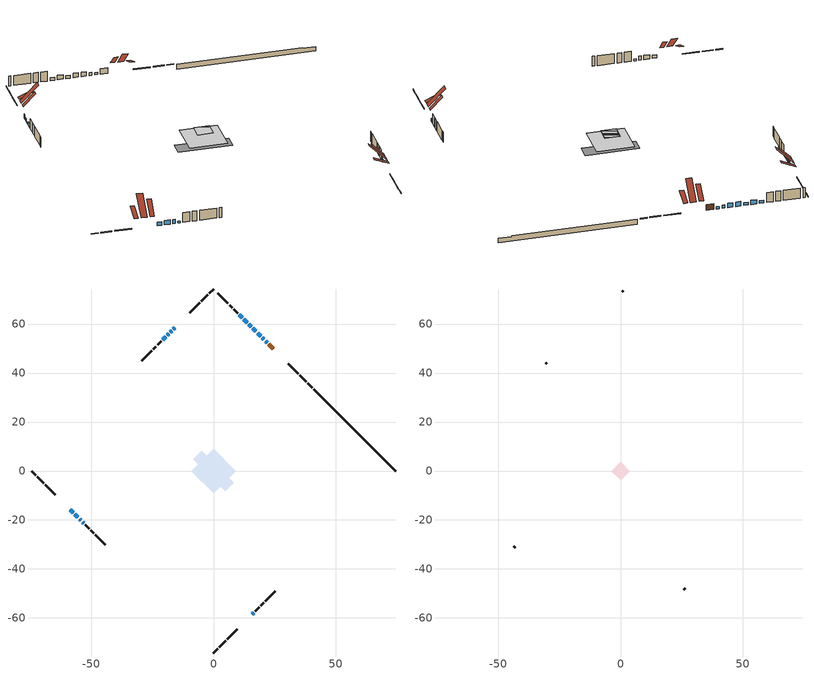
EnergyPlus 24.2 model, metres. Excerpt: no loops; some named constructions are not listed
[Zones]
conditioned space
 floor adiabatic (AdiabaticFloorConstruction): -9.17,0 0,9.17 9.17,0 0,-9.17 z1.61
 floor foundation (Slab1 construction): -8.35,4.82 -4.82,8.35 8.35,-4.82 4.82,-8.35 z-1.48
 wall outside (RimJoist1 construction): 0,-74.29 1.68,-72.61 / -74.29,0 -72.61,-1.68 / 0,74.29 -1.68,72.61 / 40.22,34.07 38.54,35.75 z0.39:0.69
 wall outside (RimJoist2 construction): 2.34,-71.95 4.99,-69.3 / -71.95,-2.34 -69.3,-4.99 / -2.34,71.95 -4.99,69.3 / 37.88,36.41 35.23,39.06 z0.39:0.69
 wall outside (RimJoist3 construction): 5.65,-68.64 9.74,-64.55 / -68.64,-5.65 -64.55,-9.74 / -5.65,68.64 -9.74,64.55 / 34.57,39.72 30.48,43.81 z0.39:0.69
 wall outside (AdiabaticWallConstruction 1): 24.36,49.94 22.59,51.7 z0.39:2.42
 wall outside (AdiabaticWallConstruction): 21.94,52.35 21.25,53.04 z0.39:1.15; 20.6,53.69 19.93,54.36 z0.39:1.51; 19.28,55.01 18,56.29 / 17.34,56.95 16.07,58.22 / -15.86,58.43 -16.48,57.81 z0.39:2.02; 15.41,58.88 14.33,59.96 / -17.13,57.16 -17.67,56.62 z0.39:1.46; 13.68,60.61 12.31,61.98 / -56.69,-17.6 -55.33,-18.97 z0.39:1.97; 15.86,-58.43 16.44,-57.85 / -58.43,-15.87 -57.35,-16.94 z0.39:1.61; 11.65,62.64 10.58,63.71 z0.39:1.41; -18.33,55.96 -18.89,55.41 z0.39:0.82; -19.54,54.75 -20.62,53.67 z0.39:1.79; -54.67,-19.62 -54.11,-20.18 z0.39:1.86; -53.46,-20.83 -52.92,-21.37 z0.39:1
 wall outside (Wall1 construction): 17.09,-57.2 18.67,-55.62 / -52.26,-22.03 -50.69,-23.6 / -21.28,53.02 -22.85,51.44 / 9.92,64.37 8.35,65.94 z0.39:4.05
 wall outside (Wall2 construction): 19.32,-54.97 20.45,-53.84 / -50.03,-24.26 -48.91,-25.38 / -23.51,50.78 -24.63,49.66 / 7.69,66.6 6.57,67.72 z0.39:4.05
 wall outside (Wall3 construction): 21.1,-53.19 25.2,-49.09 / -48.25,-26.04 -44.16,-30.13 / -25.29,49 -29.38,44.91 / 5.91,68.38 1.82,72.47 z0.39:4.05
 wall foundation (FoundationWall1 construction): 40.88,33.41,-1.48 40.88,33.41,0.39 70.95,3.34,0.39 70.95,3.34,0.11 74.29,0,0.11 74.29,0,-1.48
 window (WindowConstruction): 21.94,52.35 21.25,53.04 z0.39:1.15
 window (WindowConstruction 7): 20.6,53.69 19.93,54.36 z0.39:1.51
 window (WindowConstruction 8): 19.28,55.02 18,56.29 z0.39:2.01
 window (WindowConstruction 9): 17.34,56.95 16.07,58.22 z0.39:2.01
 window (WindowConstruction 10): 15.41,58.88 14.33,59.96 z0.39:1.46
 window (WindowConstruction 11): 13.68,60.61 12.31,61.98 z0.39:1.97
 window (WindowConstruction 12): -15.87,58.42 -16.48,57.81 z0.39:2.01
 window (WindowConstruction 13): -17.13,57.16 -17.67,56.62 z0.39:1.46
 window (WindowConstruction 14): 15.87,-58.42 16.44,-57.85 z0.39:1.61
 window (WindowConstruction 1): 11.65,62.64 10.58,63.71 z0.39:1.41
 window (WindowConstruction 15): -18.33,55.96 -18.88,55.41 z0.39:0.82
 window (WindowConstruction 2): -19.54,54.75 -20.62,53.67 z0.39:1.79
 window (WindowConstruction 3): -58.42,-15.87 -57.35,-16.94 z0.39:1.61
 window (WindowConstruction 4): -56.69,-17.6 -55.33,-18.96 z0.39:1.97
 window (WindowConstruction 5): -54.67,-19.62 -54.11,-20.18 z0.39:1.86
 window (WindowConstruction 6): -53.46,-20.83 -52.92,-21.37 z0.39:1
 door (Door): 24.35,49.94 22.59,51.7 z0.39:2.42
 ceiling adiabatic (AdiabaticFloorConstruction): 0,-9.17 9.17,0 0,9.17 -9.17,0 z1.61
 roof outside (Roof2 construction): 13.49,-60.8,4.05 9.33,-56.64,9.93 7.86,-58.11,9.93 12.02,-62.27,4.05; -60.8,-13.49,4.05 -56.64,-9.33,9.93 -58.11,-7.86,9.93 -62.27,-12.02,4.05; -13.49,60.8,4.05 -9.33,56.64,9.93 -7.86,58.11,9.93 -12.02,62.27,4.05; 26.73,47.56,4.05 22.57,43.4,9.93 24.04,41.93,9.93 28.2,46.09,4.05
attic - vented
 floor to conditioned space (Floor1 construction Reversed): -3.72,0 0,3.72 3.72,0 0,-3.72 z4.05
 floor to conditioned space (Floor2 construction Reversed): -3.56,0 0,3.56 3.56,0 0,-3.56 z4.05
 wall outside (Wall4 construction): 25.85,-48.44 26.36,-47.93 / -43.5,-30.79 -43,-31.29 / -30.03,44.26 -30.54,43.75 / 1.16,73.13 0.66,73.63 z0.39:4.05
 roof outside (Roof1 construction): 11.36,-62.93,4.05 7.79,-59.35,6.15 6.83,-60.32,6.15 10.4,-63.89,4.05; -62.93,-11.36,4.05 -59.35,-7.79,6.15 -60.32,-6.83,6.15 -63.89,-10.4,4.05; -11.36,62.93,4.05 -7.79,59.35,6.15 -6.83,60.32,6.15 -10.4,63.89,4.05; 28.86,45.43,4.05 25.28,41.86,6.15 26.25,40.9,6.15 29.82,44.47,4.05
 roof outside (Roof3 construction): 15.21,-59.08,4.05 12.21,-56.08,8.29 11.15,-57.14,8.29 14.15,-60.14,4.05; -59.08,-15.21,4.05 -56.08,-12.21,8.29 -57.14,-11.15,8.29 -60.14,-14.15,4.05; -15.21,59.08,4.05 -12.21,56.08,8.29 -11.15,57.14,8.29 -14.15,60.14,4.05; 25.01,49.28,4.05 22.01,46.28,8.29 23.07,45.22,8.29 26.07,48.22,4.05
[Material] Roughness=Rough; Thermal Absorptance=0.9
Name | Thickness {m} | Conductivity {W/m-K} | Density {kg/m3} | Specific Heat {J/kg-K} | Solar Absorptance | Visible Absorptance
ceiling loosefill ins | 0.0846667 | 0.0480833 | 16.02 | 1046.75 | 0.7 | 0.7
ceiling stud and cavity | 0.1397 | 0.104528 | 65.682 | 1177.47 | 0.7 | 0.7
ceiling stud and cavity 1 | 0.1397 | 0.0867073 | 65.682 | 1177.47 | 0.7 | 0.7
gypsum board | 0.0127 | 0.160291 | 801 | 837.4 | 0.6 | 0.6
[Construction]
Floor1 construction: ceiling stud and cavity, gypsum board
Floor2 construction: ceiling loosefill ins, ceiling stud and cavity 1, gypsum board
[EnergyManagementSystem:Program]
natural_vent_program: Set Tin = tin_s; Set Tout = tout_s; Set Wout = out_wt_s; Set Pbar = out_pb_s; Set Phiout = (@RhFnTdbWPb Tout Wout Pbar); Set MaxHR = 0.0115; Set Tnvsp = (htg_sp_s + clg_sp_s) / 2; Set NVavail = natural_vent_s; Set ClgSsnAvail = cool_season; Set Qnv = 0; Set Qwhf = 0; Set whole_house_fan_mix_act = 0; Set whole_house_fan_act = 0; If ((Wout < MaxHR) && (Tin > Tout) && (Tin > Tnvsp) && (ClgSsnAvail > 0)); Set WHF_Flow = 0; Set Adj = (Tin-Tnvsp)/(Tin-Tout); Set Adj = (@Min Adj 1); Set Adj = (@Max Adj 0); If (WHF_Flow > 0); Set Qwhf = WHF_Flow*Adj; Set whole_house_fan_mix_act = WHF_Flow*Adj; Set WHF_W = 0; Set whole_house_fan_act = WHF_W*Adj; ElseIf (NVavail > 0); Set NVArea = 0.0; Set Cs = 0.00014428064147350067; Set Cw = 2.811901851312348e-05; Set Tdiff = Tin-Tout; Set dT = (@Abs Tdiff); Set Vwind = site_vw_s; Set SGNV = NVArea*Adj*((((Cs*dT)+(Cw*(Vwind^2)))^0.5)/1000); Set MaxNV = 3.4188895338201606; Set Qnv = (@Min SGNV MaxNV); EndIf; EndIf; Set natural_vent_flow_act = Qnv; Set whole_house_fan_flow_act = Qwhf; Set natural_vent_program_Qnv = Qnv; Set natural_vent_program_Qwhf = Qwhf
total_airflows_program: Set total_infil_flow_rate = 0; Set total_mechvent_flow_rate = 0; Set total_natvent_flow_rate = 0; Set total_whf_flow_rate = 0; Set total_infil_flow_rate = total_infil_flow_rate + (infil_program_Qinf * 1); Set total_mechvent_flow_rate = total_mechvent_flow_rate + (infil_program_Qfan * 1); Set total_natvent_flow_rate = total_natvent_flow_rate + (natural_vent_program_Qnv * 1); Set total_whf_flow_rate = total_whf_flow_rate + (natural_vent_program_Qwhf * 1)
total_loads_program: Set loads_htg_tot = 0; Set loads_clg_tot = 0; If htg_load_cond > 0; Set loads_htg_tot = loads_htg_tot + (htg_load_cond - clg_load_cond) * 1.0; EndIf; Set loads_htg_tot = (@Max loads_htg_tot 0); If clg_load_cond > 0; Set loads_clg_tot = loads_clg_tot + (clg_load_cond - htg_load_cond) * 0.0; EndIf; Set loads_clg_tot = (@Max loads_clg_tot 0)
unit_heater_supply_fan_disaggregate_program: Set unit_heater_supply_fan_primary_htg = 0; If unit_heater_htg_coil_s > 0; Set unit_heater_supply_fan_primary_htg = unit_heater_supply_fan_s; EndIf
unmet_hours_program: Set htg_unmet_hours = 0; Set clg_unmet_hours = 0; Set unit_htg_unmet_hours = 0; If ((DayOfYear >= 1) && (DayOfYear <= 365)); Set unit_htg_unmet_hours = unit_htg_unmet_hours + conditioned_space_htg_unmet_s; If unit_htg_unmet_hours > htg_unmet_hours; Set htg_unmet_hours = unit_htg_unmet_hours; EndIf; EndIf
water_heater_EC_adj: If WarmupFlag == 0; Set dhw_e_cons = water_heater_energy + water_heater_on_cycle_parasitic + water_heater_off_cycle_parasitic; Set water_heater_ec_adj_act = 0.0 * dhw_e_cons / 1; EndIf
[EnergyManagementSystem:ProgramCallingManager]
component_loads_program_calling_manager: EndOfZoneTimestepAfterZoneReporting; component_loads_program
fridge_schedule_program_calling_manager: BeginZoneTimestepAfterInitHeatBalance; fridge_schedule_program
infil_program_calling_manager: BeginZoneTimestepAfterInitHeatBalance; infil_program
natural_vent_program_calling_manager: BeginZoneTimestepAfterInitHeatBalance; natural_vent_program
total_airflows_program_calling_manager: EndOfZoneTimestepAfterZoneReporting; total_airflows_program
total_loads_program_calling_manager: EndOfZoneTimestepAfterZoneReporting; total_loads_program
unit_heater_supply_fan_disaggregate_program_calling_manager: EndOfSystemTimestepBeforeHVACReporting; unit_heater_supply_fan_disaggregate_program
unmet_hours_program_calling_manager: EndOfZoneTimestepBeforeZoneReporting; unmet_hours_program
water_heater_EC_adj_ProgramManager: EndOfSystemTimestepBeforeHVACReporting; water_heater_EC_adj
[EnergyManagementSystem:OutputVariable] Type of Data in Variable=Summed
Name | EMS Variable | Update Frequency | EMS Program or Subroutine | Units
unit heater supply fan disaggregate htg primary | unit_heater_supply_fan_primary_htg | SystemTimestep | unit_heater_supply_fan_disaggregate_program | J
loads_htg_tot_peakload_outvar; loads_htg_tot_annual_outvar; Energy Management System Output Variable 1; Energy Management System Output Variable 45 | loads_htg_tot | ZoneTimestep | total_loads_program | J
loads_clg_tot_peakload_outvar; loads_clg_tot_annual_outvar; Energy Management System Output Variable 2; Energy Management System Output Variable 46 | loads_clg_tot | ZoneTimestep | total_loads_program | J
htg_unmet_hours_annual_outvar; Energy Management System Output Variable 3 | htg_unmet_hours | ZoneTimestep | unmet_hours_program | hr
clg_unmet_hours_annual_outvar; Energy Management System Output Variable 4 | clg_unmet_hours | ZoneTimestep | unmet_hours_program | hr
loads_htg_roofs_annual_outvar; Energy Management System Output Variable 5 | loads_htg_roofs | ZoneTimestep | component_loads_program | J
loads_htg_ceilings_annual_outvar; Energy Management System Output Variable 6 | loads_htg_ceilings | ZoneTimestep | component_loads_program | J
loads_htg_walls_annual_outvar; Energy Management System Output Variable 7 | loads_htg_walls | ZoneTimestep | component_loads_program | J
loads_htg_rim_joists_annual_outvar; Energy Management System Output Variable 8 | loads_htg_rim_joists | ZoneTimestep | component_loads_program | J
loads_htg_foundation_walls_annual_outvar; Energy Management System Output Variable 9 | loads_htg_foundation_walls | ZoneTimestep | component_loads_program | J
loads_htg_doors_annual_outvar; Energy Management System Output Variable 10 | loads_htg_doors | ZoneTimestep | component_loads_program | J
loads_htg_windows_conduction_annual_outvar; Energy Management System Output Variable 11 | loads_htg_windows_conduction | ZoneTimestep | component_loads_program | J
loads_htg_windows_solar_annual_outvar; Energy Management System Output Variable 12 | loads_htg_windows_solar | ZoneTimestep | component_loads_program | J
loads_htg_skylights_conduction_annual_outvar; Energy Management System Output Variable 13 | loads_htg_skylights_conduction | ZoneTimestep | component_loads_program | J
loads_htg_skylights_solar_annual_outvar; Energy Management System Output Variable 14 | loads_htg_skylights_solar | ZoneTimestep | component_loads_program | J
loads_htg_floors_annual_outvar; Energy Management System Output Variable 15 | loads_htg_floors | ZoneTimestep | component_loads_program | J
loads_htg_slabs_annual_outvar; Energy Management System Output Variable 16 | loads_htg_slabs | ZoneTimestep | component_loads_program | J
loads_htg_internal_mass_annual_outvar; Energy Management System Output Variable 17 | loads_htg_internal_mass | ZoneTimestep | component_loads_program | J
loads_htg_infil_annual_outvar; Energy Management System Output Variable 18 | loads_htg_infil | ZoneTimestep | component_loads_program | J
loads_htg_natvent_annual_outvar; Energy Management System Output Variable 19 | loads_htg_natvent | ZoneTimestep | component_loads_program | J
loads_htg_mechvent_annual_outvar; Energy Management System Output Variable 20 | loads_htg_mechvent | ZoneTimestep | component_loads_program | J
loads_htg_whf_annual_outvar; Energy Management System Output Variable 21 | loads_htg_whf | ZoneTimestep | component_loads_program | J
loads_htg_ducts_annual_outvar; Energy Management System Output Variable 22 | loads_htg_ducts | ZoneTimestep | component_loads_program | J
loads_htg_intgains_annual_outvar; Energy Management System Output Variable 23 | loads_htg_intgains | ZoneTimestep | component_loads_program | J
loads_htg_lighting_annual_outvar; Energy Management System Output Variable 24 | loads_htg_lighting | ZoneTimestep | component_loads_program | J
loads_clg_roofs_annual_outvar; Energy Management System Output Variable 25 | loads_clg_roofs | ZoneTimestep | component_loads_program | J
loads_clg_ceilings_annual_outvar; Energy Management System Output Variable 26 | loads_clg_ceilings | ZoneTimestep | component_loads_program | J
loads_clg_walls_annual_outvar; Energy Management System Output Variable 27 | loads_clg_walls | ZoneTimestep | component_loads_program | J
loads_clg_rim_joists_annual_outvar; Energy Management System Output Variable 28 | loads_clg_rim_joists | ZoneTimestep | component_loads_program | J
loads_clg_foundation_walls_annual_outvar; Energy Management System Output Variable 29 | loads_clg_foundation_walls | ZoneTimestep | component_loads_program | J
loads_clg_doors_annual_outvar; Energy Management System Output Variable 30 | loads_clg_doors | ZoneTimestep | component_loads_program | J
loads_clg_windows_conduction_annual_outvar; Energy Management System Output Variable 31 | loads_clg_windows_conduction | ZoneTimestep | component_loads_program | J
loads_clg_windows_solar_annual_outvar; Energy Management System Output Variable 32 | loads_clg_windows_solar | ZoneTimestep | component_loads_program | J
loads_clg_skylights_conduction_annual_outvar; Energy Management System Output Variable 33 | loads_clg_skylights_conduction | ZoneTimestep | component_loads_program | J
loads_clg_skylights_solar_annual_outvar; Energy Management System Output Variable 34 | loads_clg_skylights_solar | ZoneTimestep | component_loads_program | J
loads_clg_floors_annual_outvar; Energy Management System Output Variable 35 | loads_clg_floors | ZoneTimestep | component_loads_program | J
loads_clg_slabs_annual_outvar; Energy Management System Output Variable 36 | loads_clg_slabs | ZoneTimestep | component_loads_program | J
loads_clg_internal_mass_annual_outvar; Energy Management System Output Variable 37 | loads_clg_internal_mass | ZoneTimestep | component_loads_program | J
loads_clg_infil_annual_outvar; Energy Management System Output Variable 38 | loads_clg_infil | ZoneTimestep | component_loads_program | J
loads_clg_natvent_annual_outvar; Energy Management System Output Variable 39 | loads_clg_natvent | ZoneTimestep | component_loads_program | J
loads_clg_mechvent_annual_outvar; Energy Management System Output Variable 40 | loads_clg_mechvent | ZoneTimestep | component_loads_program | J
loads_clg_whf_annual_outvar; Energy Management System Output Variable 41 | loads_clg_whf | ZoneTimestep | component_loads_program | J
loads_clg_ducts_annual_outvar; Energy Management System Output Variable 42 | loads_clg_ducts | ZoneTimestep | component_loads_program | J
loads_clg_intgains_annual_outvar; Energy Management System Output Variable 43 | loads_clg_intgains | ZoneTimestep | component_loads_program | J
loads_clg_lighting_annual_outvar; Energy Management System Output Variable 44 | loads_clg_lighting | ZoneTimestep | component_loads_program | J
[Schedule:Day:Interval]
interior lighting schedule day: No, 01:00, 0.108182, 04:00, 0.0901515, 05:00, 0.0991667, 06:00, 0.162273, 07:00, 0.270455, 08:00, 0.342576, 10:00, 0.369621, 11:00, 0.351591, 12:00, 0.333561, 13:00, 0.324545, 14:00, 0.31553, 15:00, 0.333561, 16:00, 0.369621, 17:00, 0.450758, 18:00, 0.585985, 19:00, 0.775303, 20:00, 0.955606, 21:00, 0.991667, 22:00, 0.712197, 23:00, 0.360606, 24:00, 0.162273
interior lighting schedule day 1: No, 01:00, 0.100909, 04:00, 0.0840909, 05:00, 0.0925, 06:00, 0.151364, 07:00, 0.252273, 08:00, 0.319545, 10:00, 0.344773, 11:00, 0.327955, 12:00, 0.311136, 13:00, 0.302727, 14:00, 0.294318, 15:00, 0.311136, 16:00, 0.344773, 17:00, 0.420455, 18:00, 0.546591, 19:00, 0.723182, 20:00, 0.891364, 21:00, 0.925, 22:00, 0.664318, 23:00, 0.336364, 24:00, 0.151364
interior lighting schedule day 2: No, 01:00, 0.0927273, 04:00, 0.0772727, 05:00, 0.085, 06:00, 0.139091, 07:00, 0.231818, 08:00, 0.293636, 10:00, 0.316818, 11:00, 0.301364, 12:00, 0.285909, 13:00, 0.278182, 14:00, 0.270455, 15:00, 0.285909, 16:00, 0.316818, 17:00, 0.386364, 18:00, 0.502273, 19:00, 0.664545, 20:00, 0.819091, 21:00, 0.85, 22:00, 0.610455, 23:00, 0.309091, 24:00, 0.139091
interior lighting schedule day 3: No, 01:00, 0.0845455, 04:00, 0.0704545, 05:00, 0.0775, 06:00, 0.126818, 07:00, 0.211364, 08:00, 0.267727, 10:00, 0.288864, 11:00, 0.274773, 12:00, 0.260682, 13:00, 0.253636, 14:00, 0.246591, 15:00, 0.260682, 16:00, 0.288864, 17:00, 0.352273, 18:00, 0.457955, 19:00, 0.605909, 20:00, 0.746818, 21:00, 0.775, 22:00, 0.556591, 23:00, 0.281818, 24:00, 0.126818
interior lighting schedule day 4: No, 01:00, 0.0763636, 04:00, 0.0636364, 05:00, 0.07, 06:00, 0.114545, 07:00, 0.190909, 08:00, 0.241818, 10:00, 0.260909, 11:00, 0.248182, 12:00, 0.235455, 13:00, 0.229091, 14:00, 0.222727, 15:00, 0.235455, 16:00, 0.260909, 17:00, 0.318182, 18:00, 0.413636, 19:00, 0.547273, 20:00, 0.674545, 21:00, 0.7, 22:00, 0.502727, 23:00, 0.254545, 24:00, 0.114545
interior lighting schedule day 5: No, 01:00, 0.0727273, 04:00, 0.0606061, 05:00, 0.0666667, 06:00, 0.109091, 07:00, 0.181818, 08:00, 0.230303, 10:00, 0.248485, 11:00, 0.236364, 12:00, 0.224242, 13:00, 0.218182, 14:00, 0.212121, 15:00, 0.224242, 16:00, 0.248485, 17:00, 0.30303, 18:00, 0.393939, 19:00, 0.521212, 20:00, 0.642424, 21:00, 0.666667, 22:00, 0.478788, 23:00, 0.242424, 24:00, 0.109091
interior lighting schedule day 6: No, 01:00, 0.0745455, 04:00, 0.0621212, 05:00, 0.0683333, 06:00, 0.111818, 07:00, 0.186364, 08:00, 0.236061, 10:00, 0.254697, 11:00, 0.242273, 12:00, 0.229848, 13:00, 0.223636, 14:00, 0.217424, 15:00, 0.229848, 16:00, 0.254697, 17:00, 0.310606, 18:00, 0.403788, 19:00, 0.534242, 20:00, 0.658485, 21:00, 0.683333, 22:00, 0.490758, 23:00, 0.248485, 24:00, 0.111818
interior lighting schedule day 7: No, 01:00, 0.08, 04:00, 0.0666667, 05:00, 0.0733333, 06:00, 0.12, 07:00, 0.2, 08:00, 0.253333, 10:00, 0.273333, 11:00, 0.26, 12:00, 0.246667, 13:00, 0.24, 14:00, 0.233333, 15:00, 0.246667, 16:00, 0.273333, 17:00, 0.333333, 18:00, 0.433333, 19:00, 0.573333, 20:00, 0.706667, 21:00, 0.733333, 22:00, 0.526667, 23:00, 0.266667, 24:00, 0.12
interior lighting schedule day 8: No, 01:00, 0.0890909, 04:00, 0.0742424, 05:00, 0.0816667, 06:00, 0.133636, 07:00, 0.222727, 08:00, 0.282121, 10:00, 0.304394, 11:00, 0.289545, 12:00, 0.274697, 13:00, 0.267273, 14:00, 0.259848, 15:00, 0.274697, 16:00, 0.304394, 17:00, 0.371212, 18:00, 0.482576, 19:00, 0.638485, 20:00, 0.78697, 21:00, 0.816667, 22:00, 0.586515, 23:00, 0.29697, 24:00, 0.133636
interior lighting schedule day 9: No, 01:00, 0.0972727, 04:00, 0.0810606, 05:00, 0.0891667, 06:00, 0.145909, 07:00, 0.243182, 08:00, 0.30803, 10:00, 0.332348, 11:00, 0.316136, 12:00, 0.299924, 13:00, 0.291818, 14:00, 0.283712, 15:00, 0.299924, 16:00, 0.332348, 17:00, 0.405303, 18:00, 0.526894, 19:00, 0.697121, 20:00, 0.859242, 21:00, 0.891667, 22:00, 0.640379, 23:00, 0.324242, 24:00, 0.145909
interior lighting schedule day 10: No, 01:00, 0.105455, 04:00, 0.0878788, 05:00, 0.0966667, 06:00, 0.158182, 07:00, 0.263636, 08:00, 0.333939, 10:00, 0.360303, 11:00, 0.342727, 12:00, 0.325152, 13:00, 0.316364, 14:00, 0.307576, 15:00, 0.325152, 16:00, 0.360303, 17:00, 0.439394, 18:00, 0.571212, 19:00, 0.755758, 20:00, 0.931515, 21:00, 0.966667, 22:00, 0.694242, 23:00, 0.351515, 24:00, 0.158182
interior lighting schedule day 11: No, 01:00, 0.109091, 04:00, 0.0909091, 05:00, 0.1, 06:00, 0.163636, 07:00, 0.272727, 08:00, 0.345455, 10:00, 0.372727, 11:00, 0.354545, 12:00, 0.336364, 13:00, 0.327273, 14:00, 0.318182, 15:00, 0.336364, 16:00, 0.372727, 17:00, 0.454545, 18:00, 0.590909, 19:00, 0.781818, 20:00, 0.963636, 21:00, 1, 22:00, 0.718182, 23:00, 0.363636, 24:00, 0.163636
interior lighting schedule default day; occupants schedule default day; clothes dryer schedule default day; cooking range schedule default day; mech vent bath fan 0 schedule default day; mech vent bath fan 1 schedule default day; misc plug loads schedule default day; general water use schedule default day; heating setpoint default day; cooling setpoint default day; clothes dryer exhaust 0 schedule default day; cooling season schedule day; cooling season schedule day 2; cooling season schedule default day; exterior lighting schedule default day; natural vent schedule default day: No, 24:00, 0
occupants schedule day: No, 05:00, 0.426829, 06:00, 0.719512, 07:00, 1, 08:00, 0.670732, 09:00, 0.329268, 14:00, 0.170732, 15:00, 0.231707, 16:00, 0.329268, 17:00, 0.5, 18:00, 0.670732, 19:00, 0.829268, 21:00, 1, 22:00, 0.853659, 23:00, 0.646341, 24:00, 0.426829
clothes dryer schedule day; clothes dryer exhaust 0 schedule day: No, 01:00, 0.123457, 02:00, 0.0740741, 03:00, 0.0493827, 04:00, 0.0246914, 05:00, 0.0493827, 06:00, 0.0740741, 07:00, 0.197531, 08:00, 0.395062, 09:00, 0.592593, 10:00, 0.839506, 11:00, 0.962963, 12:00, 1, 13:00, 0.91358, 14:00, 0.82716, 15:00, 0.716049, 16:00, 0.753086, 17:00, 0.679012, 18:00, 0.666667, 20:00, 0.62963, 21:00, 0.641975, 22:00, 0.666667, 23:00, 0.54321, 24:00, 0.296296
cooking range schedule day: No, 05:00, 0.0597015, 06:00, 0.11194, 07:00, 0.171642, 08:00, 0.291045, 11:00, 0.343284, 12:00, 0.402985, 13:00, 0.462687, 14:00, 0.343284, 15:00, 0.291045, 16:00, 0.402985, 17:00, 0.567164, 18:00, 1, 19:00, 0.850746, 20:00, 0.432836, 21:00, 0.291045, 22:00, 0.231343, 23:00, 0.171642, 24:00, 0.11194
mech vent bath fan 0 schedule day; mech vent bath fan 1 schedule day: No, 07:00, 0, 08:00, 1, 09:00, 0.2, 24:00, 0
misc plug loads schedule day: No, 06:00, 0.705882, 07:00, 0.745098, 08:00, 0.803922, 15:00, 0.823529, 16:00, 0.862745, 17:00, 0.921569, 18:00, 0.980392, 19:00, 1, 20:00, 0.980392, 21:00, 0.941176, 22:00, 0.862745, 23:00, 0.784314, 24:00, 0.72549
general water use schedule day: No, 01:00, 0.315068, 03:00, 0.287671, 04:00, 0.342466, 05:00, 0.369863, 06:00, 0.520548, 07:00, 0.60274, 08:00, 0.534247, 10:00, 0.506849, 11:00, 0.465753, 14:00, 0.479452, 15:00, 0.534247, 16:00, 0.589041, 17:00, 0.69863, 18:00, 0.876712, 19:00, 0.890411, 20:00, 0.986301, 21:00, 1, 22:00, 0.863014, 23:00, 0.616438, 24:00, 0.465753
heating setpoint day: No, 07:00, 18, 23:00, 21, 24:00, 18
cooling setpoint day: No, 24:00, 25
cooling season schedule day 1: No, 24:00, 1
exterior lighting schedule day: No, 01:00, 0.566667, 03:00, 0.524167, 05:00, 0.495833, 06:00, 0.5525, 07:00, 0.623333, 08:00, 0.580833, 09:00, 0.439167, 10:00, 0.354167, 12:00, 0.34, 13:00, 0.354167, 14:00, 0.396667, 15:00, 0.425, 16:00, 0.495833, 17:00, 0.623333, 18:00, 0.793333, 19:00, 0.906667, 20:00, 0.963333, 21:00, 0.991667, 22:00, 0.920833, 23:00, 0.793333, 24:00, 0.665833
exterior lighting schedule day 1: No, 01:00, 0.528571, 03:00, 0.488929, 05:00, 0.4625, 06:00, 0.515357, 07:00, 0.581429, 08:00, 0.541786, 09:00, 0.409643, 10:00, 0.330357, 12:00, 0.317143, 13:00, 0.330357, 14:00, 0.37, 15:00, 0.396429, 16:00, 0.4625, 17:00, 0.581429, 18:00, 0.74, 19:00, 0.845714, 20:00, 0.898571, 21:00, 0.925, 22:00, 0.858929, 23:00, 0.74, 24:00, 0.621071
exterior lighting schedule day 10: No, 01:00, 0.552381, 03:00, 0.510952, 05:00, 0.483333, 06:00, 0.538571, 07:00, 0.607619, 08:00, 0.56619, 09:00, 0.428095, 10:00, 0.345238, 12:00, 0.331429, 13:00, 0.345238, 14:00, 0.386667, 15:00, 0.414286, 16:00, 0.483333, 17:00, 0.607619, 18:00, 0.773333, 19:00, 0.88381, 20:00, 0.939048, 21:00, 0.966667, 22:00, 0.897619, 23:00, 0.773333, 24:00, 0.649048
exterior lighting schedule day 11: No, 01:00, 0.571429, 03:00, 0.528571, 05:00, 0.5, 06:00, 0.557143, 07:00, 0.628571, 08:00, 0.585714, 09:00, 0.442857, 10:00, 0.357143, 12:00, 0.342857, 13:00, 0.357143, 14:00, 0.4, 15:00, 0.428571, 16:00, 0.5, 17:00, 0.628571, 18:00, 0.8, 19:00, 0.914286, 20:00, 0.971429, 21:00, 1, 22:00, 0.928571, 23:00, 0.8, 24:00, 0.671429
exterior lighting schedule day 2: No, 01:00, 0.485714, 03:00, 0.449286, 05:00, 0.425, 06:00, 0.473571, 07:00, 0.534286, 08:00, 0.497857, 09:00, 0.376429, 10:00, 0.303571, 12:00, 0.291429, 13:00, 0.303571, 14:00, 0.34, 15:00, 0.364286, 16:00, 0.425, 17:00, 0.534286, 18:00, 0.68, 19:00, 0.777143, 20:00, 0.825714, 21:00, 0.85, 22:00, 0.789286, 23:00, 0.68, 24:00, 0.570714
exterior lighting schedule day 3: No, 01:00, 0.442857, 03:00, 0.409643, 05:00, 0.3875, 06:00, 0.431786, 07:00, 0.487143, 08:00, 0.453929, 09:00, 0.343214, 10:00, 0.276786, 12:00, 0.265714, 13:00, 0.276786, 14:00, 0.31, 15:00, 0.332143, 16:00, 0.3875, 17:00, 0.487143, 18:00, 0.62, 19:00, 0.708571, 20:00, 0.752857, 21:00, 0.775, 22:00, 0.719643, 23:00, 0.62, 24:00, 0.520357
exterior lighting schedule day 4: No, 01:00, 0.4, 03:00, 0.37, 05:00, 0.35, 06:00, 0.39, 07:00, 0.44, 08:00, 0.41, 09:00, 0.31, 10:00, 0.25, 12:00, 0.24, 13:00, 0.25, 14:00, 0.28, 15:00, 0.3, 16:00, 0.35, 17:00, 0.44, 18:00, 0.56, 19:00, 0.64, 20:00, 0.68, 21:00, 0.7, 22:00, 0.65, 23:00, 0.56, 24:00, 0.47
exterior lighting schedule day 5: No, 01:00, 0.380952, 03:00, 0.352381, 05:00, 0.333333, 06:00, 0.371429, 07:00, 0.419048, 08:00, 0.390476, 09:00, 0.295238, 10:00, 0.238095, 12:00, 0.228571, 13:00, 0.238095, 14:00, 0.266667, 15:00, 0.285714, 16:00, 0.333333, 17:00, 0.419048, 18:00, 0.533333, 19:00, 0.609524, 20:00, 0.647619, 21:00, 0.666667, 22:00, 0.619048, 23:00, 0.533333, 24:00, 0.447619
exterior lighting schedule day 6: No, 01:00, 0.390476, 03:00, 0.36119, 05:00, 0.341667, 06:00, 0.380714, 07:00, 0.429524, 08:00, 0.400238, 09:00, 0.302619, 10:00, 0.244048, 12:00, 0.234286, 13:00, 0.244048, 14:00, 0.273333, 15:00, 0.292857, 16:00, 0.341667, 17:00, 0.429524, 18:00, 0.546667, 19:00, 0.624762, 20:00, 0.66381, 21:00, 0.683333, 22:00, 0.634524, 23:00, 0.546667, 24:00, 0.45881
exterior lighting schedule day 7: No, 01:00, 0.419048, 03:00, 0.387619, 05:00, 0.366667, 06:00, 0.408571, 07:00, 0.460952, 08:00, 0.429524, 09:00, 0.324762, 10:00, 0.261905, 12:00, 0.251429, 13:00, 0.261905, 14:00, 0.293333, 15:00, 0.314286, 16:00, 0.366667, 17:00, 0.460952, 18:00, 0.586667, 19:00, 0.670476, 20:00, 0.712381, 21:00, 0.733333, 22:00, 0.680952, 23:00, 0.586667, 24:00, 0.492381
exterior lighting schedule day 8: No, 01:00, 0.466667, 03:00, 0.431667, 05:00, 0.408333, 06:00, 0.455, 07:00, 0.513333, 08:00, 0.478333, 09:00, 0.361667, 10:00, 0.291667, 12:00, 0.28, 13:00, 0.291667, 14:00, 0.326667, 15:00, 0.35, 16:00, 0.408333, 17:00, 0.513333, 18:00, 0.653333, 19:00, 0.746667, 20:00, 0.793333, 21:00, 0.816667, 22:00, 0.758333, 23:00, 0.653333, 24:00, 0.548333
exterior lighting schedule day 9: No, 01:00, 0.509524, 03:00, 0.47131, 05:00, 0.445833, 06:00, 0.496786, 07:00, 0.560476, 08:00, 0.522262, 09:00, 0.394881, 10:00, 0.318452, 12:00, 0.305714, 13:00, 0.318452, 14:00, 0.356667, 15:00, 0.382143, 16:00, 0.445833, 17:00, 0.560476, 18:00, 0.713333, 19:00, 0.815238, 20:00, 0.86619, 21:00, 0.891667, 22:00, 0.827976, 23:00, 0.713333, 24:00, 0.59869
[Schedule:Week:Daily]
heating setpoint Week Rule - Jan1-Dec31: heating setpoint day, heating setpoint day, heating setpoint day, heating setpoint day, heating setpoint day, heating setpoint day, heating setpoint day, heating setpoint default day, heating setpoint default day, heating setpoint default day, heating setpoint default day, heating setpoint default day
cooling setpoint Week Rule - Jan1-Dec31: cooling setpoint day, cooling setpoint day, cooling setpoint day, cooling setpoint day, cooling setpoint day, cooling setpoint day, cooling setpoint day, cooling setpoint default day, cooling setpoint default day, cooling setpoint default day, cooling setpoint default day, cooling setpoint default day
clothes dryer exhaust 0 schedule Week Rule - Jan1-Dec31: clothes dryer exhaust 0 schedule day, clothes dryer exhaust 0 schedule day, clothes dryer exhaust 0 schedule day, clothes dryer exhaust 0 schedule day, clothes dryer exhaust 0 schedule day, clothes dryer exhaust 0 schedule day, clothes dryer exhaust 0 schedule day, clothes dryer exhaust 0 schedule default day, clothes dryer exhaust 0 schedule default day, clothes dryer exhaust 0 schedule default day, clothes dryer exhaust 0 schedule default day, clothes dryer exhaust 0 schedule default day
cooling season schedule Week Rule - Jan1-May26: cooling season schedule day, cooling season schedule day, cooling season schedule day, cooling season schedule day, cooling season schedule day, cooling season schedule day, cooling season schedule day, cooling season schedule default day, cooling season schedule default day, cooling season schedule default day, cooling season schedule default day, cooling season schedule default day
cooling season schedule Week Rule - May27-Jun2: cooling season schedule day, cooling season schedule day, cooling season schedule day, cooling season schedule day, cooling season schedule day, cooling season schedule day 1, cooling season schedule day 1, cooling season schedule default day, cooling season schedule default day, cooling season schedule default day, cooling season schedule default day, cooling season schedule default day
cooling season schedule Week Rule - Jun3-Aug25: cooling season schedule day 1, cooling season schedule day 1, cooling season schedule day 1, cooling season schedule day 1, cooling season schedule day 1, cooling season schedule day 1, cooling season schedule day 1, cooling season schedule default day, cooling season schedule default day, cooling season schedule default day, cooling season schedule default day, cooling season schedule default day
cooling season schedule Week Rule - Aug26-Sep1: cooling season schedule day 1, cooling season schedule day 1, cooling season schedule day 1, cooling season schedule day 1, cooling season schedule day 1, cooling season schedule day 1, cooling season schedule day 2, cooling season schedule default day, cooling season schedule default day, cooling season schedule default day, cooling season schedule default day, cooling season schedule default day
cooling season schedule Week Rule - Sep2-Dec31: cooling season schedule day 2, cooling season schedule day 2, cooling season schedule day 2, cooling season schedule day 2, cooling season schedule day 2, cooling season schedule day 2, cooling season schedule day 2, cooling season schedule default day, cooling season schedule default day, cooling season schedule default day, cooling season schedule default day, cooling season schedule default day
exterior lighting schedule Week Rule - Mar4-Mar31: exterior lighting schedule day 2, exterior lighting schedule day 2, exterior lighting schedule day 2, exterior lighting schedule day 2, exterior lighting schedule day 2, exterior lighting schedule day 2, exterior lighting schedule day 2, exterior lighting schedule default day, exterior lighting schedule default day, exterior lighting schedule default day, exterior lighting schedule default day, exterior lighting schedule default day
exterior lighting schedule Week Rule - Apr1-Apr28: exterior lighting schedule day 3, exterior lighting schedule day 3, exterior lighting schedule day 3, exterior lighting schedule day 3, exterior lighting schedule day 3, exterior lighting schedule day 3, exterior lighting schedule day 3, exterior lighting schedule default day, exterior lighting schedule default day, exterior lighting schedule default day, exterior lighting schedule default day, exterior lighting schedule default day
exterior lighting schedule Week Rule - Apr29-May5: exterior lighting schedule day 3, exterior lighting schedule day 3, exterior lighting schedule day 4, exterior lighting schedule day 4, exterior lighting schedule day 4, exterior lighting schedule day 4, exterior lighting schedule day 4, exterior lighting schedule default day, exterior lighting schedule default day, exterior lighting schedule default day, exterior lighting schedule default day, exterior lighting schedule default day
exterior lighting schedule Week Rule - May6-May26: exterior lighting schedule day 4, exterior lighting schedule day 4, exterior lighting schedule day 4, exterior lighting schedule day 4, exterior lighting schedule day 4, exterior lighting schedule day 4, exterior lighting schedule day 4, exterior lighting schedule default day, exterior lighting schedule default day, exterior lighting schedule default day, exterior lighting schedule default day, exterior lighting schedule default day
exterior lighting schedule Week Rule - May27-Jun2: exterior lighting schedule day 4, exterior lighting schedule day 4, exterior lighting schedule day 4, exterior lighting schedule day 4, exterior lighting schedule day 4, exterior lighting schedule day 5, exterior lighting schedule day 5, exterior lighting schedule default day, exterior lighting schedule default day, exterior lighting schedule default day, exterior lighting schedule default day, exterior lighting schedule default day
exterior lighting schedule Week Rule - Jun3-Jun30: exterior lighting schedule day 5, exterior lighting schedule day 5, exterior lighting schedule day 5, exterior lighting schedule day 5, exterior lighting schedule day 5, exterior lighting schedule day 5, exterior lighting schedule day 5, exterior lighting schedule default day, exterior lighting schedule default day, exterior lighting schedule default day, exterior lighting schedule default day, exterior lighting schedule default day
exterior lighting schedule Week Rule - Jul1-Jul28: exterior lighting schedule day 6, exterior lighting schedule day 6, exterior lighting schedule day 6, exterior lighting schedule day 6, exterior lighting schedule day 6, exterior lighting schedule day 6, exterior lighting schedule day 6, exterior lighting schedule default day, exterior lighting schedule default day, exterior lighting schedule default day, exterior lighting schedule default day, exterior lighting schedule default day
exterior lighting schedule Week Rule - Jul29-Aug4: exterior lighting schedule day 6, exterior lighting schedule day 6, exterior lighting schedule day 6, exterior lighting schedule day 7, exterior lighting schedule day 7, exterior lighting schedule day 7, exterior lighting schedule day 7, exterior lighting schedule default day, exterior lighting schedule default day, exterior lighting schedule default day, exterior lighting schedule default day, exterior lighting schedule default day
exterior lighting schedule Week Rule - Aug5-Aug25: exterior lighting schedule day 7, exterior lighting schedule day 7, exterior lighting schedule day 7, exterior lighting schedule day 7, exterior lighting schedule day 7, exterior lighting schedule day 7, exterior lighting schedule day 7, exterior lighting schedule default day, exterior lighting schedule default day, exterior lighting schedule default day, exterior lighting schedule default day, exterior lighting schedule default day
exterior lighting schedule Week Rule - Aug26-Sep1: exterior lighting schedule day 7, exterior lighting schedule day 7, exterior lighting schedule day 7, exterior lighting schedule day 7, exterior lighting schedule day 7, exterior lighting schedule day 7, exterior lighting schedule day 8, exterior lighting schedule default day, exterior lighting schedule default day, exterior lighting schedule default day, exterior lighting schedule default day, exterior lighting schedule default day
exterior lighting schedule Week Rule - Sep2-Sep29: exterior lighting schedule day 8, exterior lighting schedule day 8, exterior lighting schedule day 8, exterior lighting schedule day 8, exterior lighting schedule day 8, exterior lighting schedule day 8, exterior lighting schedule day 8, exterior lighting schedule default day, exterior lighting schedule default day, exterior lighting schedule default day, exterior lighting schedule default day, exterior lighting schedule default day
exterior lighting schedule Week Rule - Sep30-Oct6: exterior lighting schedule day 8, exterior lighting schedule day 9, exterior lighting schedule day 9, exterior lighting schedule day 9, exterior lighting schedule day 9, exterior lighting schedule day 9, exterior lighting schedule day 9, exterior lighting schedule default day, exterior lighting schedule default day, exterior lighting schedule default day, exterior lighting schedule default day, exterior lighting schedule default day
exterior lighting schedule Week Rule - Oct7-Oct27: exterior lighting schedule day 9, exterior lighting schedule day 9, exterior lighting schedule day 9, exterior lighting schedule day 9, exterior lighting schedule day 9, exterior lighting schedule day 9, exterior lighting schedule day 9, exterior lighting schedule default day, exterior lighting schedule default day, exterior lighting schedule default day, exterior lighting schedule default day, exterior lighting schedule default day
exterior lighting schedule Week Rule - Oct28-Nov3: exterior lighting schedule day 9, exterior lighting schedule day 9, exterior lighting schedule day 9, exterior lighting schedule day 9, exterior lighting schedule day 10, exterior lighting schedule day 10, exterior lighting schedule day 10, exterior lighting schedule default day, exterior lighting schedule default day, exterior lighting schedule default day, exterior lighting schedule default day, exterior lighting schedule default day
exterior lighting schedule Week Rule - Nov4-Nov24: exterior lighting schedule day 10, exterior lighting schedule day 10, exterior lighting schedule day 10, exterior lighting schedule day 10, exterior lighting schedule day 10, exterior lighting schedule day 10, exterior lighting schedule day 10, exterior lighting schedule default day, exterior lighting schedule default day, exterior lighting schedule default day, exterior lighting schedule default day, exterior lighting schedule default day
exterior lighting schedule Week Rule - Nov25-Dec1: exterior lighting schedule day 10, exterior lighting schedule day 10, exterior lighting schedule day 10, exterior lighting schedule day 10, exterior lighting schedule day 10, exterior lighting schedule day 10, exterior lighting schedule day 11, exterior lighting schedule default day, exterior lighting schedule default day, exterior lighting schedule default day, exterior lighting schedule default day, exterior lighting schedule default day
exterior lighting schedule Week Rule - Dec2-Dec31: exterior lighting schedule day 11, exterior lighting schedule day 11, exterior lighting schedule day 11, exterior lighting schedule day 11, exterior lighting schedule day 11, exterior lighting schedule day 11, exterior lighting schedule day 11, exterior lighting schedule default day, exterior lighting schedule default day, exterior lighting schedule default day, exterior lighting schedule default day, exterior lighting schedule default day
natural vent schedule Week Rule - Jan1-Dec31: natural vent schedule default day, natural vent schedule default day, natural vent schedule default day, natural vent schedule default day, natural vent schedule default day, natural vent schedule default day, natural vent schedule default day, natural vent schedule default day, natural vent schedule default day, natural vent schedule default day, natural vent schedule default day, natural vent schedule default day
[Schedule:Year]
heating setpoint: heating setpoint Week Rule - Jan1-Dec31, 1, 1, 12, 31
cooling setpoint: cooling setpoint Week Rule - Jan1-Dec31, 1, 1, 12, 31
clothes dryer exhaust 0 schedule: clothes dryer exhaust 0 schedule Week Rule - Jan1-Dec31, 1, 1, 12, 31
cooling season schedule: cooling season schedule Week Rule - Jan1-May26, 1, 1, 5, 26, cooling season schedule Week Rule - May27-Jun2, 5, 27, 6, 2, cooling season schedule Week Rule - Jun3-Aug25, 6, 3, 8, 25, cooling season schedule Week Rule - Aug26-Sep1, 8, 26, 9, 1, cooling season schedule Week Rule - Sep2-Dec31, 9, 2, 12, 31
natural vent schedule: natural vent schedule Week Rule - Jan1-Dec31, 1, 1, 12, 31
